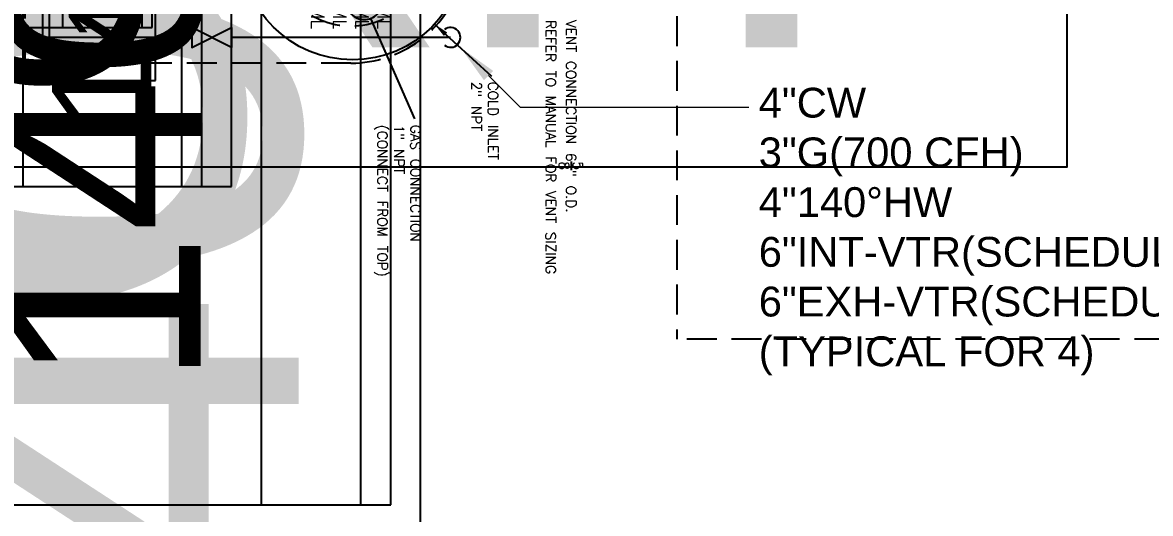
# Model space of a CAD drawing. Extents: x -6836 to 13740, y -142 to 3166.
# Drawn here: x 1261.5 to 1431.6, y 819.2 to 893.2 of the extents above; entities that cross this region are included whole.
import ezdxf
from ezdxf import colors
from ezdxf.entities.mleader import LeaderData, LeaderLine
from ezdxf.enums import TextEntityAlignment as Align
from ezdxf.math import Vec2, Vec3

# ---------------------------------------------------------------- set-up
doc = ezdxf.new("R2010")
doc.units = 0
doc.header["$LTSCALE"] = 18
doc.header["$MEASUREMENT"] = 0
doc.linetypes.add('HIDDEN', pattern=[0.375, 0.25, -0.125])
doc.linetypes.add('VENT', pattern=[0.30000000000000004, 0.2, -0.1])
for name, color, linetype, lineweight in [('G-ANNO-TEXT', 70, 'Continuous', 0), ('P-FIXT-E', 54, 'Continuous', 25), ('P-GAS-N', 3, 'Continuous', 60), ('P-GAS-N @ 1 (1)', 3, 'Continuous', 60), ('P-GAS-N @ 1 (2)', 3, 'Continuous', 60), ('P-GAS-N @ 128', 3, 'Continuous', 60), ('P-GAS-N @ 192', 3, 'Continuous', 60), ('P-GAS-N @ 384', 3, 'Continuous', 60), ('P-GAS-N @ 48', 3, 'Continuous', 60), ('P-GAS-N @ 64', 3, 'Continuous', 60), ('P-GAS-N @ 768', 3, 'Continuous', 60), ('P-GAS-N @ 96', 3, 'Continuous', 60), ('P-WH-EXH-N', 133, 'VENT', 60), ('P-WH-EXH-N @ 768', 133, 'VENT', 60)]:
    doc.layers.add(name, color=color, linetype=linetype, lineweight=lineweight)
for name, color, linetype in [('M-EQP-N', 8, 'Continuous'), ('P-14HW-N', 3, 'Continuous'), ('P-14HW-N @ 128', 3, 'Continuous'), ('P-14HW-N @ 192', 3, 'Continuous'), ('P-14HW-N @ 384', 3, 'Continuous'), ('P-14HW-N @ 768', 3, 'Continuous'), ('P-14HW-N @ 96', 3, 'Continuous'), ('P-CW-N', 4, 'Continuous'), ('P-CW-N @ 1 (1)', 4, 'Continuous'), ('P-CW-N @ 1 (2)', 4, 'Continuous'), ('P-CW-N @ 128', 4, 'Continuous'), ('P-CW-N @ 192', 4, 'Continuous'), ('P-CW-N @ 384', 4, 'Continuous'), ('P-CW-N @ 48', 4, 'Continuous'), ('P-CW-N @ 64', 4, 'Continuous'), ('P-CW-N @ 768', 4, 'Continuous'), ('P-CW-N @ 96', 4, 'Continuous'), ('P-FIXT-N', 3, 'Continuous')]:
    doc.layers.add(name, color=color, linetype=linetype)
doc.styles.add('Arial', font='arial.ttf')
doc.styles.get("Standard").update_dxf_attribs({"font": 'txt.shx'})
doc.dimstyles.get("Standard").update_dxf_attribs({"dimtxt": 0.18, "dimasz": 0.18, "dimexe": 0.18, "dimexo": 0.0625, "dimgap": 0.09, "dimtad": 0, "dimtih": 1, "dimtoh": 1, "dimdec": 4, "dimzin": 0, "dimdsep": 46, "dimtxsty": 'Standard', "dimcen": 0.09, "dimadec": 0, "dimazin": 0, "dimtfac": 1, "dimtdec": 4, "dimtofl": 0, "dimtmove": 0, "dimatfit": 3, "dimfxl": 1, "dimtolj": 1, "dimtzin": 0, "dimarcsym": 0})

# ---------------------------------------------------------------- blocks, each defined once
blk = doc.blocks.new('L-1', base_point=(8, 11.0022))
blk.add_line((8, 11.0022), (9, 11.0022))
blk = doc.blocks.new('*U3')
at = {"linetype": 'Continuous'}
blk.add_arc((0, 0), 0.03111555437015312, 232.5669694738212, 127.4330305261797, dxfattribs=at)
blk = doc.blocks.new('PLMB BALL VALVES')
at = {"linetype": 'Continuous'}
blk.add_lwpolyline([(-0.06249999999977263, -0.03124999999991473), (-0.06249999999977263, 0.03124999999991463), (0.0625, -0.03124999999991473), (0.0625, 0.03124999999991472), (-0.06249999999977263, -0.03124999999991473)], dxfattribs=at)
blk = doc.blocks.new('A$C04B83033')
at = {"color": 7, "linetype": 'HIDDEN'}
for p in [(1360.164221945074, 1167.958588439864), (1582.164221945074, 855.9585884398637)]:
    blk.add_line(p, (1360.164221945074, 855.9585884398637), dxfattribs=at)
blk = doc.blocks.new('*U131')
at = {"layer": 'DEFPOINTS'}
blk.add_lwpolyline([(-0.15625, -0.06249999999999999), (0.15625, -0.0625), (0.15625, 0.0625), (-0.15625, 0.0625)], close=True, dxfattribs=at)
at = {"style": 'Arial'}
blk.add_text('EXH', height=0.078125, dxfattribs=at).set_placement((-2.775557561562891e-17, -2.775557561562891e-17), align=Align.MIDDLE)
blk = doc.blocks.new('*U2901')
at = {"layer": 'P-WH-EXH-N @ 768', "linetype": 'ByBlock', "lineweight": -2, "xscale": 768, "yscale": 768, "zscale": 768}
blk.add_blockref('*U131', (1299, 919.5), dxfattribs=at)
blk = doc.blocks.new('*U17')
at = {"layer": 'DEFPOINTS'}
blk.add_lwpolyline([(-0.125, -0.0625), (0.125, -0.0625), (0.125, 0.0625), (-0.125, 0.0625)], close=True, dxfattribs=at)
at = {"style": 'Arial'}
blk.add_text('CW', height=0.078125, dxfattribs=at).set_placement((-3.686292673615752e-17, 2.775557561562891e-17), align=Align.MIDDLE)
blk = doc.blocks.new('*U2909')
at = {"layer": 'P-CW-N @ 1 (1)', "linetype": 'ByBlock', "lineweight": -2, "rotation": 90}
blk.add_blockref('*U17', (1264.5, 916.5), dxfattribs=at)
at = {"layer": 'P-CW-N @ 1 (2)', "linetype": 'ByBlock', "lineweight": -2, "rotation": 90}
blk.add_blockref('*U17', (1264.5, 916.5), dxfattribs=at)
at = {"layer": 'P-CW-N @ 128', "linetype": 'ByBlock', "lineweight": -2, "xscale": 128, "yscale": 128, "zscale": 128, "rotation": 90}
blk.add_blockref('*U17', (1264.5, 916.5), dxfattribs=at)
at = {"layer": 'P-CW-N @ 192', "linetype": 'ByBlock', "lineweight": -2, "xscale": 192, "yscale": 192, "zscale": 192, "rotation": 90}
blk.add_blockref('*U17', (1264.5, 916.5), dxfattribs=at)
at = {"layer": 'P-CW-N @ 384', "linetype": 'ByBlock', "lineweight": -2, "xscale": 384, "yscale": 384, "zscale": 384, "rotation": 90}
blk.add_blockref('*U17', (1264.5, 916.5), dxfattribs=at)
at = {"layer": 'P-CW-N @ 48', "linetype": 'ByBlock', "lineweight": -2, "xscale": 48, "yscale": 48, "zscale": 48, "rotation": 90}
blk.add_blockref('*U17', (1264.5, 916.5), dxfattribs=at)
at = {"layer": 'P-CW-N @ 64', "linetype": 'ByBlock', "lineweight": -2, "xscale": 64, "yscale": 64, "zscale": 64, "rotation": 90}
blk.add_blockref('*U17', (1264.5, 916.5), dxfattribs=at)
at = {"layer": 'P-CW-N @ 768', "linetype": 'ByBlock', "lineweight": -2, "xscale": 768, "yscale": 768, "zscale": 768, "rotation": 90}
blk.add_blockref('*U17', (1264.5, 916.5), dxfattribs=at)
at = {"layer": 'P-CW-N @ 96', "linetype": 'ByBlock', "lineweight": -2, "xscale": 96, "yscale": 96, "zscale": 96, "rotation": 90}
blk.add_blockref('*U17', (1264.5, 916.5), dxfattribs=at)
blk = doc.blocks.new('*U18')
at = {"layer": 'DEFPOINTS'}
blk.add_lwpolyline([(-0.25, -0.06249999999999999), (0.25, -0.0625), (0.25, 0.0625), (-0.25, 0.0625)], close=True, dxfattribs=at)
at = {"insert": (-5.551115123125783e-17, 0.03956876705320601), "char_height": 0.078125, "width": 0.2237833603342428, "attachment_point": 2, "style": 'Arial'}
blk.add_mtext('140%%DHW', dxfattribs=at)
blk = doc.blocks.new('*U2911')
at = {"layer": 'P-14HW-N @ 128', "linetype": 'ByBlock', "lineweight": -2, "xscale": 128, "yscale": 128, "zscale": 128, "rotation": 90}
blk.add_blockref('*U18', (1273.5, 916.5), dxfattribs=at)
at = {"layer": 'P-14HW-N @ 192', "linetype": 'ByBlock', "lineweight": -2, "xscale": 192, "yscale": 192, "zscale": 192, "rotation": 90}
blk.add_blockref('*U18', (1273.5, 916.5), dxfattribs=at)
at = {"layer": 'P-14HW-N @ 384', "linetype": 'ByBlock', "lineweight": -2, "xscale": 384, "yscale": 384, "zscale": 384, "rotation": 90}
blk.add_blockref('*U18', (1273.5, 916.5), dxfattribs=at)
at = {"layer": 'P-14HW-N @ 768', "linetype": 'ByBlock', "lineweight": -2, "xscale": 768, "yscale": 768, "zscale": 768, "rotation": 90}
blk.add_blockref('*U18', (1273.5, 916.5), dxfattribs=at)
at = {"layer": 'P-14HW-N @ 96', "linetype": 'ByBlock', "lineweight": -2, "xscale": 96, "yscale": 96, "zscale": 96, "rotation": 90}
blk.add_blockref('*U18', (1273.5, 916.5), dxfattribs=at)
blk = doc.blocks.new('Gas Pipe Type')
at = {"layer": 'DEFPOINTS'}
blk.add_lwpolyline([(-0.125, -0.0625), (0.125, -0.0625), (0.125, 0.0625), (-0.125, 0.0625)], close=True, dxfattribs=at)
at = {"style": 'Arial'}
blk.add_text('G', height=0.078125, dxfattribs=at).set_placement((-2.775557561562891e-17, 0), align=Align.MIDDLE)
blk = doc.blocks.new('*U2912')
at = {"layer": 'P-GAS-N @ 1 (1)', "linetype": 'ByBlock', "lineweight": -2, "rotation": 90}
blk.add_blockref('Gas Pipe Type', (1269, 916.5), dxfattribs=at)
at = {"layer": 'P-GAS-N @ 1 (2)', "linetype": 'ByBlock', "lineweight": -2, "rotation": 90}
blk.add_blockref('Gas Pipe Type', (1269, 916.5), dxfattribs=at)
at = {"layer": 'P-GAS-N @ 128', "linetype": 'ByBlock', "lineweight": -2, "xscale": 128, "yscale": 128, "zscale": 128, "rotation": 90}
blk.add_blockref('Gas Pipe Type', (1269, 916.5), dxfattribs=at)
at = {"layer": 'P-GAS-N @ 192', "linetype": 'ByBlock', "lineweight": -2, "xscale": 192, "yscale": 192, "zscale": 192, "rotation": 90}
blk.add_blockref('Gas Pipe Type', (1269, 916.5), dxfattribs=at)
at = {"layer": 'P-GAS-N @ 384', "linetype": 'ByBlock', "lineweight": -2, "xscale": 384, "yscale": 384, "zscale": 384, "rotation": 90}
blk.add_blockref('Gas Pipe Type', (1269, 916.5), dxfattribs=at)
at = {"layer": 'P-GAS-N @ 48', "linetype": 'ByBlock', "lineweight": -2, "xscale": 48, "yscale": 48, "zscale": 48, "rotation": 90}
blk.add_blockref('Gas Pipe Type', (1269, 916.5), dxfattribs=at)
at = {"layer": 'P-GAS-N @ 64', "linetype": 'ByBlock', "lineweight": -2, "xscale": 64, "yscale": 64, "zscale": 64, "rotation": 90}
blk.add_blockref('Gas Pipe Type', (1269, 916.5), dxfattribs=at)
at = {"layer": 'P-GAS-N @ 768', "linetype": 'ByBlock', "lineweight": -2, "xscale": 768, "yscale": 768, "zscale": 768, "rotation": 90}
blk.add_blockref('Gas Pipe Type', (1269, 916.5), dxfattribs=at)
at = {"layer": 'P-GAS-N @ 96', "linetype": 'ByBlock', "lineweight": -2, "xscale": 96, "yscale": 96, "zscale": 96, "rotation": 90}
blk.add_blockref('Gas Pipe Type', (1269, 916.5), dxfattribs=at)
blk = doc.blocks.new('A$C274C679E')
at = {"layer": 'DEFPOINTS'}
for radius in [1.604934531576138, 1.124400778998647]:
    blk.add_circle((-10.19048595036406, 0), radius, dxfattribs=at)
at = {"layer": 'DEFPOINTS', "linetype": 'HIDDEN'}
blk.add_open_spline([(10.79638648113996, 2.008580053088281), (10.79638648113996, 0.508309210790685), (9.580111282483813, -0.7079659878656912), (8.079840440185762, -0.7079659878656912), (6.579569597888622, -0.7079659878656912), (5.363294399232473, 0.508309210790685), (5.363294399232473, 2.008580053088281), (5.363294399232473, 3.508850895385649), (6.579569597888622, 4.725126094042025), (8.079840440185762, 4.725126094042025), (9.580111282483813, 4.725126094042025), (10.79638648113996, 3.508850895385649), (10.79638648113996, 2.008580053088281)], degree=3, knots=[0, 0, 0, 0, 1, 1, 1, 2, 2, 2, 3, 3, 3, 4, 4, 4, 4], dxfattribs=at)
at = {"layer": 'P-FIXT-E', "linetype": 'HIDDEN'}
blk.add_lwpolyline([(5.244094459250178, 22.13090554074955), (5.244094459250249, 16.56472451634633, -0.3270104743082462), (17.37499999999956, 0), (17.37499999999956, -49.16620533255674), (-17.37499999999953, -49.16620533255674), (-17.37499999999953, 0, -0.3270104743082463), (-5.244094459250221, 16.56472451634633), (-5.244094459249922, 22.13090554074955, -0.9999999999999999)], format="xyb", close=True, dxfattribs=at)
at = {"layer": 'P-FIXT-N', "color": 8}
for p, q in [((-6.919623346564805, 29.91420566365508), (-6.919623346564805, 30.41420566365508)), ((-5.419623346564805, 30.41420566365508), (-6.919623346564805, 30.41420566365508)), ((-5.419623346564805, 29.91420566365508), (-6.919623346564805, 29.91420566365508)), ((-6.794623346564833, 28.91420566365508), (-6.794623346564805, 29.91420566365508)), ((-6.501920344168894, 29.91420566365508), (-6.501920344168894, 30.41420566365508)), ((-5.837326348960715, 29.91420566365508), (-5.837326348960715, 30.41420566365508)), ((-5.544623346564833, 28.91420566365508), (-5.544623346564805, 29.91420566365508)), ((-5.419623346564805, 29.91420566365508), (-5.419623346564805, 30.41420566365508)), ((-5.544623346564833, 28.91420566365508), (-6.794623346564833, 28.91420566365508)), ((-6.700873346564833, 28.91420566365508), (-5.638373346564833, 28.91420566365508)), ((-6.694623346564839, 18.63320566365508), (-6.694623346564839, 28.91420566365508)), ((-5.644623346564828, 18.63320566365508), (-5.644623346564828, 28.91420566365508)), ((-11.91070159809112, 20.2998083641871), (-10.97524512492963, 20.92746923216617)), ((-11.21040078601989, 20.46419388355454), (-11.72933695250107, 20.14531942673077)), ((-10.83399959768904, 20.70184471424776), (-11.2205820053085, 20.45842705400466)), ((-10.97524512492963, 20.92746923216617), (-10.30647558817658, 20.7439159939197)), ((-10.37189370018359, 20.64573625847709), (-10.83399959768904, 20.70184471424776)), ((-9.933645102897842, 20.03820829241502), (-10.37189370018359, 20.64573625847709)), ((-10.30647558817658, 20.7439159939197), (-9.86237656787759, 20.07857609926424)), ((-11.90557311850162, 19.34264198704201), (-11.26409931095887, 18.21013313690318)), ((-11.82162778952843, 19.64591475756475), (-11.02915416980936, 20.09478636696198)), ((-11.60838025910707, 19.76670207438946), (-11.70173199274151, 19.93151264541154)), ((-11.62756054722153, 20.10138701147562), (-11.66843878005514, 20.17355669310209)), ((-11.48738981912655, 20.18078228564596), (-11.65975932825488, 20.08314903067293)), ((-11.51958860015992, 20.16254430484329), (-11.56046683299351, 20.23471398646976)), ((-11.33753466293906, 17.7634115861222), (-9.62274334176422, 18.7347008769745)), ((-11.24240170023072, 19.97399905013728), (-11.33575343386518, 20.13880962115934)), ((-10.72588139928656, 20.01084103798871), (-10.08440759174381, 18.87833218784991)), ((-10.03155545149301, 18.65774478261363), (-9.892444753328519, 18.73653963636738)), ((-9.86237656787759, 20.07857609926424), (-9.933645102897842, 20.03820829241502)), ((-9.62274334176422, 18.7347008769745), (-9.360457441419697, 18.27164049958409)), ((-11.33753466293906, 17.7634115861222), (-11.07524876259455, 17.30035120873183)), ((-11.1020845539994, 18.05137744218541), (-11.24119525216389, 17.97258258843169)), ((-9.491824205466955, 18.50356582708505), (-11.20661552664181, 17.53227653623276)), ((-11.07524876259455, 17.30035120873183), (-11.00495276652927, 17.25249201343061)), ((-11.00495276652927, 17.25249201343061), (-10.42959777042527, 16.23671456874365)), ((-10.6991202919482, 17.71750643915098), (-9.963661161758111, 18.1340839947942)), ((-10.6991202919482, 17.71750643915098), (-9.86742882115135, 16.36350657704895)), ((-9.963661161758111, 18.1340839947942), (-9.230030908319975, 16.72454045860638)), ((-9.360457441419697, 18.27164049958409), (-9.355556200015869, 18.1867405144817)), ((-9.355556200015869, 18.1867405144817), (-8.780201203911801, 17.17096306979477)), ((-7.153107596478492, 17.94570566365508), (-5.184357596478492, 17.94570566365508)), ((-7.153107596478492, 17.94570566365508), (-7.153107596478492, 17.07020566365509)), ((-7.153107596478492, 17.07020566365509), (-5.184357596478492, 17.07020566365509)), ((-6.824982596478492, 18.63320566365508), (-5.512482596478492, 18.63320566365508)), ((-6.824982596478492, 17.94570566365508), (-6.824982596478492, 18.63320566365508)), ((-6.824982596478492, 17.07020566365509), (-6.824982596478492, 16.44520566365509)), ((-6.694623346564839, 18.63320566365508), (-5.642841846392173, 18.63320566365508)), ((-5.512482596478492, 17.94570566365508), (-5.512482596478492, 18.63320566365508)), ((-5.512482596478492, 17.07020566365509), (-5.512482596478492, 16.44520566365509)), ((-5.184357596478492, 17.94570566365508), (-5.184357596478492, 17.07020566365509)), ((-10.74439965951865, 16.43719758224123), (-11.66877167758776, 15.91381885337915)), ((-10.55224484592145, 16.09782090712716), (-11.47661686399047, 15.57444217826514)), ((-10.55224484592145, 16.09782090712716), (-10.74439965951865, 16.43719758224123)), ((-10.57600547087472, 16.49519436096247), (-10.72838675838565, 16.40891619264832)), ((-10.43699873937405, 16.20042104636696), (-10.59712775070506, 16.4832349422953)), ((-10.41946271091695, 16.21034993225251), (-10.5682577470547, 16.12610229671995)), ((-10.24011858650117, 15.97570048864927), (-9.963824943468552, 15.48790972885163)), ((-10.0536099733733, 16.14395886094428), (-8.934744093104356, 16.77770503984416)), ((-9.700460673414867, 15.53841945823117), (-9.10282978873154, 14.48331438915156)), ((-9.668056991048758, 15.5515653589222), (-8.624916880903669, 16.14241907116764)), ((-8.694531181419364, 16.85114957454948), (-8.418237538386734, 16.36335881475188)), ((-8.046814887739842, 15.08146061933596), (-8.641761421669045, 16.13263977454545)), ((-6.824982596478492, 16.44520566365509), (-5.512482596478492, 16.44520566365509)), ((-6.668732596478492, 16.44520566365509), (-6.668732596478492, 15.74909497019183)), ((-5.668732596478492, 16.14206068128442), (-5.668732596478492, 16.44520566365509)), ((-19.90740584407646, -0.4375000000004547), (-19.90740584407646, 6.187499999999545)), ((-19.90740584407646, 6.187499999999545), (-18.18092475846967, 6.187499999999545)), ((-18.18092475846967, 6.187499999999545), (-18.18092475846967, -0.4375000000004547)), ((-16.15479646177343, 5.124999999999545), (-18.18092475846967, 5.124999999999517)), ((-16.86342195403972, 0.6249999999995453), (-18.18092475846967, 0.6249999999995453)), ((-18.18092475846967, -0.4375000000004547), (-19.90740584407646, -0.4375000000004547)), ((-6.999999999999545, -24.41851773578264), (-6.999999999999545, -15.10697374758618)), ((7.000000000000455, -24.41851773578264), (7.000000000000455, -15.10697374758576)), ((-6.499999999999545, -24.91851773578264), (6.500000000000455, -24.91851773578264))]:
    blk.add_line(p, q, dxfattribs=at)
at = {"layer": 'P-FIXT-N'}
for p, q in [((-4.744094459249936, 22.37859313752364), (-4.744094459250164, 16.44210616496284)), ((-3.312977485239571, 22.38843565714859), (-3.273607580487578, 22.38831869315726)), ((-3.312977485239571, 22.36875061789868), (-3.273607580487578, 22.36886758188206)), ((4.744094459250164, 16.44210616496284), (4.744094459250164, 22.37859313752364)), ((4.744094459250164, 17.99682525445448), (5.118110204999994, 17.99682525445448)), ((5.137795244250128, 17.97714021520434), (5.118110204999994, 17.99682525445448)), ((5.118110204999994, 17.99682525445448), (5.118110204999994, 16.77165344099987)), ((5.137795244250128, 17.97714021520434), (5.137795244250128, 16.79133848024978)), ((5.137795244250128, 16.79133848024978), (4.744094459250391, 16.79133848024978)), ((-9.10282978873154, 14.48331438915156), (-8.046814887739842, 15.08146061933596))]:
    blk.add_line(p, q, dxfattribs=at)
blk.add_circle((0, 0.2476875967740853), 16.87499999999955, dxfattribs=at)
at = {"layer": 'P-FIXT-N', "color": 8, "linetype": 'HIDDEN'}
blk.add_circle((0, 0), 11.81695441859805, dxfattribs=at)
at = {"layer": 'P-FIXT-N'}
for radius, start, end in [(4.74409445925, 0, 180), (3.3149606097, 179.8293753599724, 180.1706246400276)]:
    blk.add_arc((0, 22.37859313752364), radius, start, end, dxfattribs=at)
at = {"layer": 'P-FIXT-N', "color": 8}
for centre, radius, start, end in [((0, 22.37859313752364), 3.312992105775, 180.1702194409833, 179.8297805590167), ((0, 22.37859313752364), 3.273622027275001, 180.1702194409833, 179.8297805590167), ((-11.71196406875366, 19.45230570781675), 0.222509765625, 119.5280122797302, 209.5280122797301), ((-11.72996394793108, 20.32396592776311), 0.1786476012959017, 190.7797559059466, 270.201090126192), ((-11.60492746786753, 19.98634450579891), 0.1112548828125, 119.5280122797302, 209.5280122797301), ((-11.43255795873917, 20.08397776077197), 0.1112548828125, 29.52801227973007, 119.5280122797302), ((-10.91949044903458, 19.90117731721395), 0.222509765625, 29.52801227973007, 119.5280122797302), ((-9.862362499322245, 18.97708471486149), 0.2426882339107142, 204.9038609513006, 264.1121253207222), ((-9.89488358579122, 18.58089417126106), 0.1579635855273554, 29.52801227973007, 89.99394509230812), ((-11.10644868113529, 17.89464145482447), 0.1579635855273554, 149.0620794671516, 209.5280122797301), ((-11.46297195570524, 18.07047012880415), 0.2426882339107142, 334.943899238738, 34.15216360815882), ((-11.10644868113529, 17.89464145482447), 0.1579635855273554, 29.52801227973007, 88.71775665398158), ((-9.89488358579122, 18.58089417126106), 0.1579635855273554, 150.3382679054798, 209.5280122797301), ((-8.951726358021332, 17.01833902307601), 0.2295442908567866, 294.2152784129595, 41.60102935417691), ((-11.57269427078913, 15.74413051582215), 0.1950000000000251, 119.5185059407824, 299.5185059407787), ((-10.21049844842699, 16.30534739783434), 0.2295442908567866, 197.454995205284, 304.8407461465017), ((-9.76021922298483, 15.62598350878358), 0.5952953870638438, 92.71680011385546, 143.971967060144), ((-9.927632262039864, 16.01105897063448), 0.5243996942856877, 266.0424505277138, 325.6934390697018), ((-8.99861549989069, 15.57405744589289), 1.015121572142007, 97.52731392918918, 141.5287106302713), ((-9.819431283771834, 17.05237022748199), 1.379070277434636, 283.6119070653698, 314.7955491597327), ((-8.641353342715888, 16.25972968768349), 0.5952953870638438, 95.08405749931546, 146.3392244456039), ((-8.893155960415626, 16.60850227525023), 0.5344556331516125, 274.7713150295901, 332.6981152688899), ((-6.499999999999545, -24.41851773578264), 0.5, 180, 270), ((6.500000000000455, -24.41851773578264), 0.5, 270, 0)]:
    blk.add_arc(centre, radius, start, end, dxfattribs=at)
at = {"layer": 'P-FIXT-N', "color": 8, "xscale": -0.6675292968750156, "zscale": 0.8900390625, "rotation": 299.5280122797294}
for p, yscale in [((-9.463235636660244, 15.65553051530435), -0.6675292968750156), ((-8.819403803521894, 16.02020868746155), 0.667529296875017)]:
    blk.add_blockref('L-1', p, dxfattribs=dict(at, yscale=yscale))
at = {"layer": 'DEFPOINTS', "char_height": 1.5, "attachment_point": 3}
for s, insert, width in [('\\A1;CONDENSATE DRAIN \\S3/4;" FNPT PVC', (-12.32321104729546, 35.17950936470811), 24.63145299040241), ('HOT OUTLET\\P 2" NPT\\P(CONNECT FROM TOP)', (-24.41893097224705, -4.341136318832014), 22.03108731633563)]:
    blk.add_mtext(s, dxfattribs=dict(at, insert=insert, width=width))
at = {"layer": 'DEFPOINTS', "char_height": 1.5, "attachment_point": 1}
for s, insert in [('\\A1;VENT CONNECTION 6{\\H1x;\\S5/8;\\H0.99999x;" O.D.\\PREFER TO MANUAL FOR VENT SIZING}', (10.8958087868176, 34.99182943501256)), ('\\A1;COLD INLET\\P2" NPT', (20.18278017720398, 22.17873241471517)), ('\\A1;GAS CONNECTION\\P{\\H1x;1}" NPT\\P(CONNECT FROM TOP)', (26.68904554367684, 10.49801619678334))]:
    blk.add_mtext(s, dxfattribs=dict(at, insert=insert))
at = {"layer": 'DEFPOINTS', "insert": (1.4210854715202e-14, 0), "char_height": 2, "attachment_point": 5}
blk.add_mtext_dynamic_manual_height_columns('50 L 130A-GCML\\P60 L 130A-GCML\\P70 L 130A-GCML\\P80 L 130A-GCML', width=56.07423583685164, gutter_width=7.5, heights=[0], dxfattribs=at)
at = {"layer": 'DEFPOINTS'}
for points in [[(-6.169623346564805, 30.41420566365508), (-11.37350593194778, 34.44415388483873)], [(2.186381206418162, 24.8677001888874), (9.442995049431858, 33.12906313540685)], [(11.49353932853033, 12.60342224524851), (19.33523267747846, 21.20235505171831)], [(10.62594400298165, 2.957756030782718), (25.77923940525311, 9.570896860155699)], [(-11.23956131723278, -0.4046207933880623), (-23.46922585689937, -5.121514093132362)]]:
    blk.add_leader(points, dimstyle='Standard', override={"dimscale": 30, "dimtxt": 0.075, "dimasz": 0.075, "dimexe": 0.0375, "dimexo": 0.0375, "dimgap": 0.075, "dimdec": 0, "dimlunit": 5, "dimcen": 0.0375, "dimtix": 1}, dxfattribs=at)

msp = doc.modelspace()

# ---------------------------------------------------------------- linework, layer by layer
at = {"layer": 'P-CW-N'}
for p, q in [((1264.5, 891), (1264.5, 910.5)), ((1287, 891), (1264.5, 891)), ((1326, 891), (1293, 891))]:
    msp.add_line(p, q, dxfattribs=at)

# ---------------------------------------------------------------- block references
at = {"layer": 'M-EQP-N'}
msp.add_blockref('A$C04B83033', (0, -10.5), dxfattribs=at)
at = {"layer": 'P-14HW-N'}
msp.add_blockref('*U2911', (0, 0), dxfattribs=at)
at = {"layer": 'P-CW-N'}
msp.add_blockref('*U2909', (0, 0), dxfattribs=at)
at = {"layer": 'P-CW-N @ 48', "xscale": 48, "yscale": 48, "zscale": 48, "rotation": 180}
msp.add_blockref('PLMB BALL VALVES', (1290, 891), dxfattribs=at)
at = {"layer": 'P-CW-N @ 48', "xscale": 48, "yscale": 48, "zscale": 48}
msp.add_blockref('*U3', (1326, 891), dxfattribs=at)
at = {"layer": 'P-FIXT-N', "rotation": 270}
msp.add_blockref('A$C274C679E', (1311, 904.5), dxfattribs=at)
at = {"layer": 'P-GAS-N'}
msp.add_blockref('*U2912', (0, 0), dxfattribs=at)
at = {"layer": 'P-WH-EXH-N'}
msp.add_blockref('*U2901', (0, 0), dxfattribs=at)

# ---------------------------------------------------------------- leaders
at = {"layer": 'G-ANNO-TEXT'}
ml = msp.add_multileader_mtext('Standard', dxfattribs=at)
ml.set_content('4"CW\\P3"G(700 CFH)\\P4"140%%DHW\\P6"INT-VTR(SCHEDULE 80 CPVC)\\P6"EXH-VTR(SCHEDULE 80 CPVC)\\P(TYPICAL FOR 4)', color=256, style='Arial')
ml.set_leader_properties(color=256, linetype='ByLayer', lineweight=-1)
ml.build(insert=Vec2(0, 0))
ml.multileader.update_dxf_attribs({"has_dogleg": 0, "dogleg_length": 0.125, "arrow_head_size": 6, "scale": 48})
ctx = ml.context
ctx.base_point, ctx.scale, ctx.char_height, ctx.arrow_head_size, ctx.landing_gap_size, ctx.plane_origin = Vec3(1371, 880.5), 48, 4.5, 6, 1.5, Vec3(1327.5, 889.5)
notes = []
notes.append((ctx, [(0, (1, 1, 0), (1365, 880.5), (1, 0), 6, [(0, [(1327.5, 889.5), (1336.5, 880.5)], 0, [])])]))
ctx.mtext.insert, ctx.mtext.flow_direction = Vec3(1372.5, 883.4114938608459), 5
for ctx, leaders in notes:
    for number, flags, end, landing, length, lines in leaders:
        leader = LeaderData()
        leader.index, (leader.has_last_leader_line, leader.has_dogleg_vector, leader.attachment_direction) = number, flags
        leader.last_leader_point, leader.dogleg_vector, leader.dogleg_length = Vec3(end), Vec3(landing), length
        for number, points, colour, breaks in lines:
            line = LeaderLine()
            line.index, line.vertices, line.color, line.breaks = number, Vec3.list(points), colors.encode_raw_color(colour), breaks
            leader.lines.append(line)
        ctx.leaders.append(leader)

doc.saveas('drawing.dxf')
